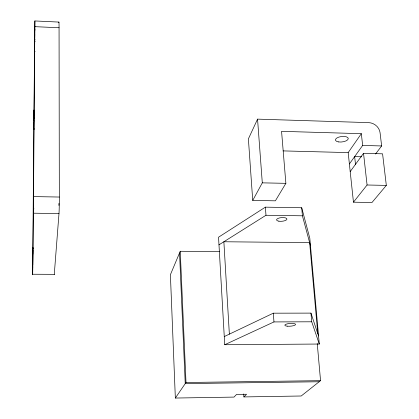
<?xml version="1.0" encoding="UTF-8"?>
<svg xmlns="http://www.w3.org/2000/svg" width="419" height="419" viewBox="0 0 419 419"><rect width="100%" height="100%" fill="white"/><g stroke="black" fill="none" stroke-linecap="round" stroke-linejoin="round"><path stroke-width="0.63" d="M32.734 267.542L32.74 266.893M58.901 22.071L34.877 20.95L33.415 209.144L33.468 204.503M32.897 248.53L32.902 247.807L32.834 254.218M33.609 186.591L33.609 185.638L33.525 193.924M34.62 51.678L34.615 52.066L34.62 50.709M33.892 117.55L32.677 274.78L33.515 200.292M32.886 250.18L32.766 264.928M33.808 128.083L33.803 129.445L33.876 121.976M34.704 39.533L34.751 34.348M34.798 30.676L34.808 29.068L34.803 29.503M33.918 114.403L33.965 109.998L33.881 121.065L34.337 121.081M33.902 116.183L34.877 20.955M33.876 118.65L33.897 115.628M34.709 42.408L34.62 51.506L35.144 51.532M58.911 203.419L58.87 205.42M54.25 274.66L58.99 213.575A12.586 0.335 -89.5 0 0 59.33 197.04L59.063 27.759A12.088 0.288 -89.2 0 0 58.812 22.49M219.498 251.61L180.238 251.274L170.397 274.707L175.346 398.05L234.006 397.092L236.562 394.415L246.561 394.258L243.884 396.929L243.701 393.965M375.513 154.045L381.641 145.953L380.054 132.624A10.8 9.255 32.6 0 0 368.647 122.626L257.554 119.132L248.388 138.878L252.73 200.429L275.377 200.827L285.873 183.339L281.563 131.33L361.335 133.682L362.65 145.435L349.388 163.96M252.73 200.429L262.294 182.852L257.554 119.132M175.346 398.05L185.999 382.505L180.238 251.274M350.2 171.586L363.53 153.323L382.573 153.82L386.323 185.397L371.978 202.513L353.458 202.188L348.179 152.6L361.335 133.682M353.458 202.188L367.075 184.999L363.53 153.323M317.246 343.543L320.551 380.661L301.198 395.997L243.884 396.929M265.374 207.154L218.545 237.206L224.736 344.727L319.288 344.036L309.798 238.217L301.711 207.745L265.374 207.154L265.981 215.266L218.98 244.827M224.265 336.567L273.314 313.187L310.961 313.113L318.566 336.007M224.736 344.727L273.968 321.923L311.72 321.792L319.288 344.036M185.999 382.505L320.551 380.661M319.173 381.751L185.24 383.61L179.542 252.935M32.682 274.241L54.376 274.34M32.897 248.017L33.373 248.022M33.42 208.84L33.976 208.851M265.981 215.266L302.418 215.806L310.474 245.723M33.4 213.198L58.99 213.575M33.546 196.59L59.33 197.04M262.294 182.852L285.873 183.339M367.075 184.999L386.323 185.397M361.691 156.79L354.652 156.606L355.49 164.337M283.139 150.898L348.179 152.6M33.803 129.083L34.258 129.099M362.65 145.435L381.641 145.953M33.881 118.441L34.332 118.457M33.96 110.386L34.41 110.401M33.923 113.858L34.374 113.868M34.704 39.852L35.222 39.873M34.714 41.371L35.248 41.392M34.84 26.654L59.063 27.759M317.785 333.65L309.641 242.632L223.872 241.753L229.361 334.137M301.711 207.745L302.418 215.806M310.961 313.113L311.72 321.792M273.314 313.187L273.968 321.923M338.505 141.915A6.489 2.734 -7 0 0 348.294 138.637A6.489 2.734 -7 0 0 338.741 137.128A6.489 2.734 -7 0 0 338.505 141.915M287.198 326.181A5.405 1.388 -4.2 0 0 295.584 324.542A5.405 1.388 -4.2 0 0 287.832 323.735A5.405 1.388 -4.2 0 0 287.198 326.181M278.881 221.195A5.211 1.854 -4.7 0 0 286.926 219.174A5.211 1.854 -4.7 0 0 279.415 217.943A5.211 1.854 -4.7 0 0 278.881 221.195"/></g></svg>
